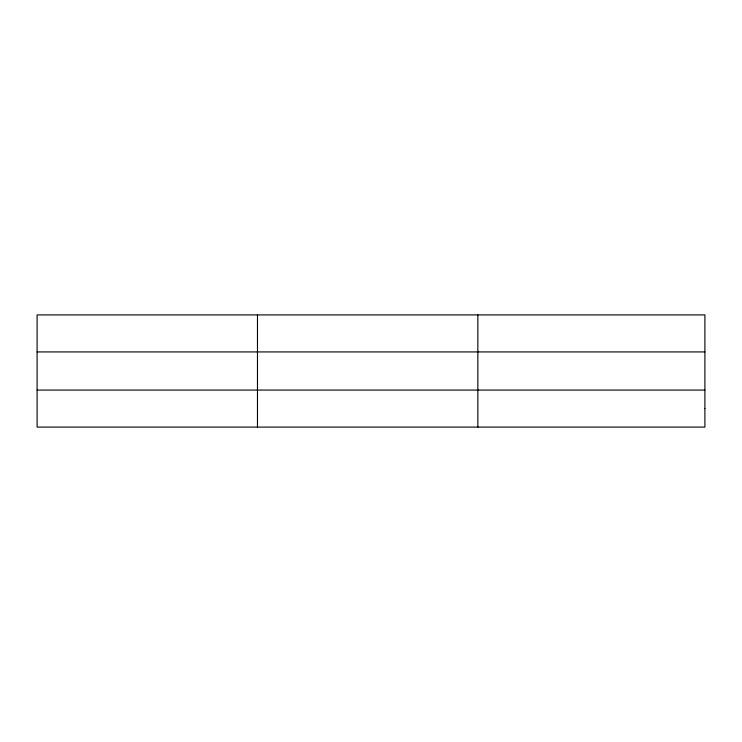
<?xml version="1.0" encoding="UTF-8"?>
<svg xmlns="http://www.w3.org/2000/svg" width="742" height="742" viewBox="0 0 742 742"><rect width="100%" height="100%" fill="white"/><g stroke="black" fill="none" stroke-linecap="round" stroke-linejoin="round"><path stroke-width="1.11" d="M257.474 314.905L257.474 427.095M477.848 314.905L477.848 427.095M37.1 351.931L704.9 351.931M37.1 390.069L704.9 390.069M704.9 408.582L704.9 427.095L37.1 427.095L37.1 314.905L704.9 314.905L704.9 408.582"/></g></svg>
